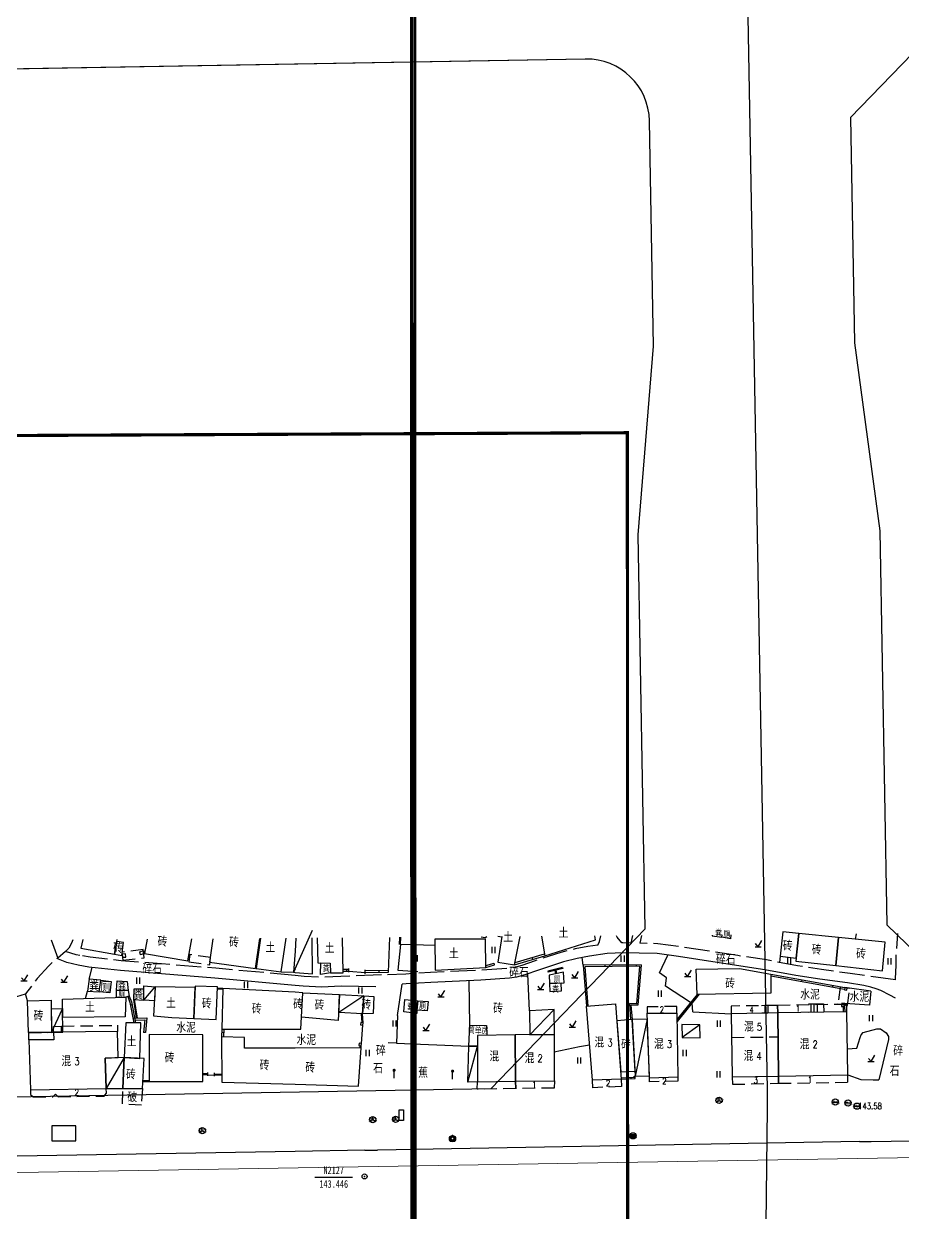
# Model space of a CAD drawing. Extents: x 529262 to 576451, y 2694391 to 2717535.
# Drawn here: x 565071.8 to 565211.7, y 2709667.3 to 2709856.5 of the extents above; entities that cross this region are included whole.
import ezdxf
from ezdxf.enums import TextEntityAlignment as Align
from ezdxf.xclip import XClip

# ---------------------------------------------------------------- set-up
doc = ezdxf.new("R2010")
doc.units = 0
doc.header["$XCLIPFRAME"] = 0
doc.linetypes.add('X3', pattern=[5, 4, -1])
doc.linetypes.add('X5', pattern=[3, 2, -1])
for name, color, linetype in [('a红线图', 1, 'Continuous'), ('COMPONENT', 8, 'Continuous'), ('DLDW', 8, 'Continuous'), ('DLSS', 4, 'Continuous'), ('DMTZ', 8, 'Continuous'), ('GCD', 8, 'Continuous'), ('GXYZ', 8, 'Continuous'), ('JMD', 8, 'Continuous'), ('KZD', 8, 'Continuous'), ('PP-COM', 7, 'Continuous'), ('RD-中线', 40, 'Continuous'), ('RD-红线', 7, 'Continuous'), ('ZBTZ', 8, 'Continuous'), ('ZJ', 7, 'Continuous')]:
    doc.layers.add(name, color=color, linetype=linetype)
doc.styles.add('HZ', font='rs.shx', dxfattribs={"width": 0.8, "bigfont": 'hztxt.shx'})
doc.styles.add('宋体', font='', dxfattribs={"width": 0.75})
doc.styles.add('等线体', font='simhei.ttf')
doc.styles.get('宋体').set_extended_font_data('SimSun')
doc.linetypes.add('10422', pattern='A,0.75,[150,AAA.SHX,S=0.5,R=0,X=0,Y=0.5],1.5,[177,AAA.SHX,S=1,R=0,X=0,Y=0.4],0.75', length=3)
doc.linetypes.add('1161', pattern='A,0,[149,AAA.SHX,S=0.15,R=0,X=0,Y=0],-1.6', length=1.6)
doc.linetypes.add('444', pattern='A,4.5,[145,AAA.SHX,S=1,R=0,X=0,Y=1],4.5,-0.5,[146,AAA.SHX,S=1,R=0,X=0,Y=0],-0.5', length=10)

# ---------------------------------------------------------------- blocks, each defined once
blk = doc.blocks.new('A$C19FD0107')
at = {"layer": 'RD-中线', "color": 8, "flags": 128}
blk.add_lwpolyline([(-5762.64, 14682.49), (-5762.64, 14832.98, 0.093166), (-5776.29, 14905.6), (-5791.17, 14943.77, -0.089115), (-5804.79, 15013.17), (-5808.36, 15235.17, -0.006763), (-5808.37, 15237.88), (-5807.76, 15293.23, 0.007241), (-5807.77, 15296.13), (-5817.04, 15811.91)], format="xyb", dxfattribs=at)
at = {"layer": 'RD-红线', "color": 8, "linetype": 'Continuous'}
blk.add_line((-5793.9, 15415.11), (-5789.87, 15385.18), dxfattribs=at)
at = {"layer": 'RD-红线', "color": 8}
for points in [[(-5794.55, 15450.98), (-5784.71, 15461.15)], [(-5794.55, 15450.98), (-5793.9, 15415.11)], [(-5828.36, 15384.52), (-5825.9, 15414.57)]]:
    blk.add_lwpolyline(points, dxfattribs=at)
at = {"layer": 'RD-红线', "color": 8, "flags": 128}
blk.add_lwpolyline([(-5836.81, 15460.28), (-6225.47, 15453.61), (-6227.47, 15453.58)], dxfattribs=at)
at = {"layer": 'RD-红线', "color": 8}
blk.add_lwpolyline([(-5825.9, 15414.57), (-5826.55, 15450.47, 0.413976), (-5836.72, 15460.29), (-5931.52, 15458.66)], format="xyb", dxfattribs=at)
at = {"layer": 'RD-红线', "color": 8, "linetype": 'Continuous', "flags": 128}
for points in [[(-5789.87, 15385.18), (-5788.74, 15322.42)], [(-5827.23, 15321.77), (-5828.36, 15384.52)], [(-5851.79, 15296.32), (-6220.87, 15289.86), (-6220.99, 15289.86)]]:
    blk.add_lwpolyline(points, dxfattribs=at)
at = {"layer": 'RD-红线', "color": 8, "linetype": 'Continuous'}
for points in [[(-5851.79, 15296.32), (-5827.23, 15321.77, 0.414357)], [(-5788.74, 15322.42), (-5763.3, 15297.87, 0.41407)]]:
    blk.add_lwpolyline(points, format="xyb", dxfattribs=at)
blk = doc.blocks.new('GC200')
at = {"linetype": 'Continuous', "const_width": 0.2, "flags": 128}
blk.add_lwpolyline([(-0.1, 0, 1), (0.1, 0, 1)], format="xyb", close=True, dxfattribs=at)
blk = doc.blocks.new('gc123')
at = {"color": 8}
for p, q in [((-1, 0), (1, 0)), ((0, 0), (-0.8, 1)), ((0, 0), (1.2, 2))]:
    blk.add_line(p, q, dxfattribs=at)
blk = doc.blocks.new('gc165')
at = {"color": 8}
blk.add_line((0, 0), (0, 2), dxfattribs=at)
at = {"color": 8, "const_width": 0.5}
blk.add_lwpolyline([(-0.25, 2.5, 1), (0.25, 2.5, 1)], format="xyb", close=True, dxfattribs=at)
blk = doc.blocks.new('gc121')
at = {"color": 8}
for p, q in [((-0.5, -1), (-0.5, 1)), ((0.5, -1), (0.5, 1))]:
    blk.add_line(p, q, dxfattribs=at)
blk = doc.blocks.new('gc117')
at = {"color": 8}
blk.add_circle((0, 0), 0.8, dxfattribs=at)
blk.add_point((0, 0), dxfattribs=at)
blk = doc.blocks.new('gcbj0101')
blk.add_line((-1, 0), (1, 0))
blk.add_circle((0, 0), 1)
blk = doc.blocks.new('gcbj0103')
for p, q in [((-1, 0), (1, 0)), ((-0.9, 0.43), (0.9, 0.43)), ((-0.88, -0.47), (0.88, -0.47))]:
    blk.add_line(p, q)
blk.add_circle((0, 0), 1)
blk = doc.blocks.new('gcbj0107')
for q in [(-0.87, -0.5), (0, 1), (0.87, -0.5)]:
    blk.add_line((0, 0), q)
blk.add_circle((0, 0), 1)
blk = doc.blocks.new('*U11')
at = {"linetype": 'Continuous'}
for points in [[(-1.14, -0.07), (-0.87, -0.76), (-1.13, 0.09)], [(-1.13, 0.09), (-0.73, -0.88), (-1.09, 0.24)], [(-0.73, -0.88), (-1.13, 0.09), (-0.87, -0.76)], [(-0.36, 0.24), (-0.55, 0.84), (-1.09, 0.24)], [(-0.73, 0.74), (-1.09, 0.24), (-0.55, 0.84)], [(-1.09, 0.24), (-0.73, 0.74), (-1.01, 0.43)], [(-0.5, -0.19), (-1.09, 0.24), (-0.73, -0.88)], [(-0.88, 0.6), (-1.01, 0.43), (-0.73, 0.74)], [(-0.55, 0.84), (-0.36, 0.24), (-0.35, 0.91)], [(-0.14, 0.93), (-0.35, 0.91), (-0.36, 0.24)], [(-0.14, 0.93), (0.09, 0.24), (0.07, 0.91)], [(0.81, 0.24), (0.07, 0.91), (0.09, 0.24)], [(0.07, 0.91), (0.81, 0.24), (0.27, 0.84)], [(0.22, -0.19), (0.45, -0.88), (0.81, 0.24)], [(0.73, 0.43), (0.27, 0.84), (0.81, 0.24)], [(0.27, 0.84), (0.73, 0.43), (0.45, 0.74)], [(0.6, 0.6), (0.45, 0.74), (0.73, 0.43)], [(0.59, -0.76), (0.81, 0.24), (0.45, -0.88)], [(0.81, 0.24), (0.59, -0.76), (0.85, 0.09)], [(0.7, -0.61), (0.85, 0.09), (0.59, -0.76)], [(0.85, 0.09), (0.7, -0.61), (0.86, -0.07)], [(-0.87, -0.76), (-1.14, -0.07), (-0.98, -0.61)], [(-1.12, -0.26), (-0.98, -0.61), (-1.14, -0.07)], [(-0.98, -0.61), (-1.12, -0.26), (-1.07, -0.44)], [(-0.73, -0.88), (-0.55, -0.98), (-0.14, -0.45)], [(-0.35, -1.05), (-0.14, -0.45), (-0.55, -0.98)], [(-0.14, -0.45), (-0.35, -1.05), (0.45, -0.88)], [(-0.14, -1.07), (0.45, -0.88), (-0.35, -1.05)], [(0.45, -0.88), (-0.14, -1.07), (0.27, -0.98)], [(0.07, -1.05), (0.27, -0.98), (-0.14, -1.07)], [(0.79, -0.44), (0.86, -0.07), (0.7, -0.61)], [(0.86, -0.07), (0.79, -0.44), (0.84, -0.26)]]:
    blk.add_solid(points, dxfattribs=at)
blk = doc.blocks.new('gcbj0112')
at = {"linetype": 'Continuous'}
for p, q in [((-1.09, 0.24), (-0.5, -0.19)), ((-0.36, 0.24), (-1.09, 0.24)), ((-0.14, 0.93), (-0.36, 0.24)), ((0.09, 0.24), (-0.14, 0.93)), ((0.81, 0.24), (0.09, 0.24)), ((0.22, -0.19), (0.81, 0.24)), ((-0.5, -0.19), (-0.73, -0.88)), ((-0.73, -0.88), (-0.14, -0.45)), ((-0.14, -0.45), (0.45, -0.88)), ((0.45, -0.88), (0.22, -0.19))]:
    blk.add_line(p, q, dxfattribs=at)
blk.add_circle((-0.14, -0.07), 1, dxfattribs=at)
for p in [(-1.09, 0.24), (-0.14, 0.93), (0.81, 0.24), (-0.73, -0.88), (0.45, -0.88)]:
    blk.add_point(p, dxfattribs=at)
blk.add_blockref('*U11', (0, 0), dxfattribs=at)

msp = doc.modelspace()

# ---------------------------------------------------------------- linework, layer by layer
at = {"const_width": 0.5}
for points in [[(564562.501, 2710307.522), (564562.421, 2709590.678), (564888.143, 2709590.86), (564888.226, 2709664.058), (565134.095, 2709664.095), (565134.027, 2710310.134), (564562.501, 2710307.522)], [(565286.483, 2709870.726), (565133.543, 2709870.659), (565133.687, 2709298.957), (565665.616, 2709299.237), (565665.521, 2709371.101), (565911.301, 2709371.252), (565911.184, 2709809.956), (565286.302, 2709807.243), (565286.483, 2709870.726)], [(564543.247, 2709852.188), (564390.328, 2709852.088), (564390.559, 2709280.688), (564922.468, 2709280.665), (564922.332, 2709352.706), (565168.072, 2709352.712), (565167.919, 2709791.396), (564543.048, 2709788.553), (564543.247, 2709852.188)]]:
    msp.add_lwpolyline(points, dxfattribs=at)
at = {"layer": 'a红线图', "color": 8, "linetype": 'Continuous', "lineweight": 0, "flags": 128}
msp.add_lwpolyline([(564727.349, 2709667.84), (566620.304, 2709699.43)], dxfattribs=at)
msp.add_lwpolyline([(564727.349, 2709667.84), (566620.304, 2709699.43)], dxfattribs=at)
at = {"layer": 'DLDW', "color": 252, "linetype": 'Continuous', "flags": 128}
for points, elevation in [([(565147.949, 2709711.16), (565147.933, 2709711.057), (565147.312, 2709711.156)], -853.89), ([(565181.445, 2709711.406), (565181.418, 2709711.249), (565182.978, 2709711.052), (565183.027, 2709711.418)], 142.421)]:
    msp.add_lwpolyline(points, dxfattribs=dict(at, elevation=elevation))
msp.add_lwpolyline([(565184.424, 2709711.428), (565184.343, 2709710.821), (565182.978, 2709711.052), (565183.027, 2709711.418)], dxfattribs=at)
for points, elevation in [([(565120.628, 2709705.358), (565119.06, 2709705.126), (565119.081, 2709706.956), (565120.601, 2709706.938)], 143.197), ([(565157.771, 2709705.477), (565155.479, 2709704.997), (565155.513, 2709703.658), (565157.832, 2709703.769)], 142.955), ([(565155.513, 2709703.658), (565155.572, 2709702.42), (565157.425, 2709702.509), (565157.365, 2709703.747)], 142.955), ([(565086.545, 2709702.597), (565088.431, 2709702.586), (565088.57, 2709701.688), (565088.068, 2709701.494), (565086.581, 2709701.448)], -853.754), ([(565089.337, 2709702.761), (565089.248, 2709701.123), (565090.94, 2709701.031), (565090.938, 2709702.762)], 143.783), ([(565134.383, 2709699.443), (565134.385, 2709698.891), (565132.329, 2709699.151), (565132.455, 2709701.115), (565134.54, 2709700.919)], 142.855)]:
    msp.add_lwpolyline(points, close=True, dxfattribs=dict(at, elevation=elevation))
for points in [[(565084.043, 2709704.233), (565082.208, 2709704.364), (565081.935, 2709702.466), (565083.825, 2709702.34)], [(565083.825, 2709702.34), (565084.043, 2709704.233), (565085.706, 2709704.027), (565085.49, 2709702.201)], [(565086.545, 2709702.597), (565086.656, 2709704.134), (565088.245, 2709704.019), (565088.431, 2709702.586)], [(565136.041, 2709699.352), (565134.383, 2709699.443), (565134.54, 2709700.919), (565136.198, 2709700.828)]]:
    msp.add_lwpolyline(points, close=True, dxfattribs=at)
at = {"layer": 'DLSS', "linetype": 'X3', "flags": 128}
for points, elevation in [([(565163.203, 2709709.813), (565163.462, 2709710.374), (565163.688, 2709711.252), (565163.69, 2709711.276)], 143.038), ([(565168.725, 2709711.313), (565168.492, 2709710.132)], 142.778), ([(565210.634, 2709704.249), (565210.634, 2709704.482), (565210.708, 2709706.563), (565210.738, 2709708.298), (565210.994, 2709711.623)], 143.802), ([(565079.583, 2709710.658), (565079.375, 2709710.102), (565078.954, 2709709.29), (565078.445, 2709708.79), (565077.21, 2709707.732), (565076.418, 2709707.178), (565075.797, 2709706.504), (565073.954, 2709704.498), (565072.046, 2709702.026)], 144.759), ([(565163.203, 2709709.813), (565161.621, 2709709.584), (565159.6, 2709709.189), (565157.314, 2709708.638), (565153.245, 2709707.282), (565151.133, 2709706.551), (565149.948, 2709706.247), (565148.966, 2709706.115), (565144.509, 2709705.793), (565136.547, 2709705.423), (565132.615, 2709705.192), (565122.263, 2709704.822), (565119.193, 2709704.687), (565116.427, 2709704.821), (565114.998, 2709704.953)], 143.802), ([(565168.492, 2709710.132), (565167.207, 2709710.162), (565167.029, 2709710.152)], 143.802), ([(565210.634, 2709704.249), (565203.404, 2709705.255), (565198.816, 2709705.908), (565195.034, 2709706.512), (565190.098, 2709707.429), (565185.517, 2709708.122), (565176.292, 2709709.557), (565172.773, 2709710.012), (565169.913, 2709710.099)], 143.802), ([(565080.7, 2709708.146), (565080.137, 2709708.27), (565079.294, 2709708.516), (565078.445, 2709708.79)], 143.802), ([(565114.998, 2709704.953), (565102.373, 2709706.117), (565087.326, 2709707.32), (565082.393, 2709707.866), (565080.7, 2709708.146)], 143.802), ([(565068.262, 2709701.162), (565069.559, 2709701.398), (565070.681, 2709701.613), (565072.046, 2709702.026)], 143.899)]:
    msp.add_lwpolyline(points, dxfattribs=dict(at, elevation=elevation))
at = {"layer": 'DLSS', "linetype": 'Continuous', "flags": 128}
for points, elevation in [([(565167.029, 2709710.152), (565166.307, 2709711.071), (565166.185, 2709711.294)], 143.038), ([(565170.155, 2709711.323), (565169.913, 2709710.099)], 142.778), ([(565080.443, 2709706.59), (565078.657, 2709707.017), (565077.08, 2709707.641)], 143.802), ([(565210.634, 2709701.362), (565209.721, 2709701.816), (565208.275, 2709702.552), (565207.536, 2709702.851), (565206.716, 2709703.091), (565205.582, 2709703.346), (565202.966, 2709703.768), (565198.58, 2709704.349), (565194.766, 2709704.959), (565189.836, 2709705.875), (565185.278, 2709706.564), (565176.069, 2709707.996), (565172.648, 2709708.439), (565169.802, 2709708.525), (565167.235, 2709708.584), (565164.709, 2709708.439), (565161.885, 2709708.029), (565159.936, 2709707.649), (565157.749, 2709707.121), (565153.752, 2709705.789), (565151.588, 2709705.04), (565150.25, 2709704.696), (565149.127, 2709704.546), (565144.602, 2709704.22), (565136.63, 2709703.849), (565132.689, 2709703.617), (565132.081, 2709703.596)], 143.802), ([(565114.998, 2709703.37), (565102.237, 2709704.546), (565087.176, 2709705.75), (565082.178, 2709706.304), (565080.443, 2709706.59)], 143.802), ([(565127.877, 2709703.14), (565122.326, 2709703.247), (565119.189, 2709703.109), (565116.317, 2709703.248), (565114.998, 2709703.37)], 143.802), ([(565206.771, 2709678.538), (565286.759, 2709679.875)], 143.802), ([(565114.998, 2709676.951), (565070.733, 2709676.198)], 144.832)]:
    msp.add_lwpolyline(points, dxfattribs=dict(at, elevation=elevation))
for points in [[(565126.128, 2709677.118), (565114.998, 2709676.951)], [(565204.887, 2709678.505), (565128.137, 2709677.153)]]:
    msp.add_lwpolyline(points, dxfattribs=at)
at = {"layer": 'DMTZ', "linetype": '10422', "flags": 128}
for points in [[(565190.289, 2709700.208), (565191.828, 2709700.204), (565191.86, 2709699.016)], [(565198.123, 2709700.433), (565199.178, 2709700.459), (565199.197, 2709699.121)]]:
    msp.add_lwpolyline(points, dxfattribs=at)
at = {"layer": 'GXYZ', "linetype": 'Continuous', "flags": 128}
for points in [[(565132.279, 2709683.557), (565132.279, 2709681.851), (565131.573, 2709681.851), (565131.573, 2709683.557)], [(565076.245, 2709681.018), (565076.245, 2709678.635), (565080.108, 2709678.635), (565080.108, 2709681.018)]]:
    msp.add_lwpolyline(points, close=True, dxfattribs=at)
at = {"layer": 'JMD', "linetype": 'Continuous'}
for p, q in [((565117.714, 2709712.121), (565114.986, 2709705.95)), ((565152.851, 2709707.524), (565152.767, 2709707.812)), ((565114.998, 2709705.977, 132.768), (565114.776, 2709705.475, 143.617)), ((565123.233, 2709705.664), (565123.227, 2709705.964)), ((565123.587, 2709705.47, 286.326), (565123.576, 2709706.07, -143.163)), ((565123.584, 2709705.67), (565123.578, 2709705.97)), ((565126.157, 2709705.238, 286.26), (565126.147, 2709705.838, -143.229)), ((565128.398, 2709705.476), (565128.393, 2709705.776)), ((565129.895, 2709705.502), (565129.89, 2709705.802)), ((565146.776, 2709706.651), (565146.691, 2709706.939)), ((565155.26, 2709705.64), (565155.295, 2709705.494)), ((565156.535, 2709705.685, 143.25), (565156.388, 2709705.654, 143.25)), ((565156.667, 2709705.985), (565156.703, 2709705.839)), ((565157.606, 2709706.215), (565157.641, 2709706.069)), ((565164.344, 2709706.625), (565164.345, 2709706.385)), ((565169.343, 2709706.665), (565169.345, 2709706.425)), ((565161.004, 2709705.063), (565161.243, 2709705.082)), ((565195.7, 2709704.282), (565195.657, 2709704.046)), ((565200.62, 2709703.393), (565200.578, 2709703.157)), ((565088.57, 2709701.688), (565088.346, 2709701.601)), ((565090.94, 2709701.031), (565092.71, 2709703.144)), ((565103.173, 2709702.905), (565103.166, 2709702.755)), ((565125.934, 2709701.708), (565121.946, 2709699.067)), ((565169.778, 2709702.732), (565169.539, 2709702.752)), ((565076.208, 2709695.907), (565077.984, 2709699.656)), ((565089.021, 2709700.301), (565088.785, 2709700.256)), ((565089.43, 2709699.937), (565089.578, 2709699.96)), ((565152.392, 2709695.526), (565156.239, 2709699.521)), ((565178.211, 2709700.927), (565178.397, 2709700.775)), ((565189.307, 2709700.162), (565190.289, 2709700.208)), ((565189.789, 2709700.185), (565189.814, 2709698.974)), ((565190.289, 2709700.208), (565190.314, 2709698.984)), ((565196.783, 2709700.439), (565198.123, 2709700.433)), ((565197.123, 2709700.438), (565197.142, 2709699.092)), ((565197.623, 2709700.435), (565197.642, 2709699.099)), ((565198.123, 2709700.433), (565198.142, 2709699.106)), ((565202.527, 2709699.674, 142.523), (565202.288, 2709699.671, 142.523)), ((565089.433, 2709698.145), (565089.197, 2709698.1)), ((565125.786, 2709698.297), (565125.636, 2709698.287)), ((565171.1, 2709697.983), (565169.186, 2709688.942)), ((565190.314, 2709698.984), (565189.331, 2709698.964)), ((565198.142, 2709699.106), (565196.802, 2709699.087)), ((565091.168, 2709695.861), (565090.869, 2709695.888)), ((565103.323, 2709695.915), (565103.623, 2709695.902)), ((565179.48, 2709697.09), (565176.627, 2709695.091)), ((565087.804, 2709691.915), (565084.944, 2709686.944)), ((565125.537, 2709693.646), (565125.387, 2709693.654)), ((565142.492, 2709687.978), (565144.051, 2709693.691)), ((565091.359, 2709688.063), (565091.359, 2709688.263)), ((565100.795, 2709689.157), (565100.795, 2709689.307)), ((565101.104, 2709688.957, 334.066), (565101.104, 2709689.507, -190.824)), ((565102.196, 2709688.904, 334.021), (565102.189, 2709689.454, -190.869)), ((565102.822, 2709689.112), (565102.821, 2709689.262)), ((565168.519, 2709688.532), (565168.51, 2709688.732)), ((565168.986, 2709688.942), (565169.186, 2709688.942))]:
    msp.add_line(p, q, dxfattribs=at)
at = {"layer": 'JMD', "linetype": 'Continuous', "flags": 128}
for points in [[(565101.919, 2709710.822), (565101.359, 2709707.084), (565108.709, 2709706.083), (565109.38, 2709710.877)], [(565109.489, 2709710.878), (565108.802, 2709706.064), (565112.788, 2709705.537), (565113.584, 2709710.908)], [(565114.998, 2709705.457), (565117.776, 2709705.235), (565117.725, 2709710.938)], [(565115.135, 2709710.919), (565114.998, 2709708.843)], [(565118.524, 2709710.944), (565118.616, 2709706.961), (565120.601, 2709706.938), (565120.628, 2709705.358), (565122.672, 2709705.407), (565122.537, 2709710.974)], [(565131.624, 2709709.896), (565131.687, 2709711.041)], [(565131.774, 2709709.888), (565131.837, 2709711.042)], [(565144.644, 2709711.136), (565145.286, 2709711.012), (565145.548, 2709711.143)], [(565147.949, 2709711.16), (565147.299, 2709707.07), (565149.964, 2709706.68), (565150.829, 2709711.182)], [(565154.24, 2709711.207), (565154.777, 2709708.087), (565162.839, 2709710.639), (565162.74, 2709711.269)], [(565091.455, 2709710.746), (565091.02, 2709708.442), (565097.922, 2709707.295), (565098.557, 2709710.798)], [(565114.998, 2709708.843), (565114.776, 2709705.475), (565114.998, 2709705.457)], [(565149.964, 2709706.68), (565154.777, 2709708.087)], [(565150.027, 2709707.011), (565154.725, 2709708.385)], [(565122.658, 2709705.953), (565123.578, 2709705.97)], [(565122.666, 2709705.653), (565123.584, 2709705.67)], [(565126.149, 2709705.738), (565129.89, 2709705.802)], [(565126.154, 2709705.438), (565129.895, 2709705.502)], [(565145.386, 2709706.554), (565146.691, 2709706.939)], [(565145.391, 2709706.243), (565146.776, 2709706.651)], [(565157.606, 2709706.215), (565155.26, 2709705.64)], [(565157.641, 2709706.069), (565155.295, 2709705.494)], [(565170.096, 2709706.671), (565160.884, 2709706.598), (565161.395, 2709700.078)], [(565169.835, 2709706.429), (565161.143, 2709706.36), (565161.634, 2709700.097)], [(565169.835, 2709706.429), (565169.354, 2709700.456), (565168.236, 2709700.487), (565168.44, 2709697.91)], [(565170.096, 2709706.671), (565169.575, 2709700.21), (565168.497, 2709700.24), (565168.68, 2709697.929)], [(565190.78, 2709705.171), (565202.548, 2709703.045)], [(565190.778, 2709704.927), (565202.513, 2709702.807)], [(565088.346, 2709701.601), (565088.703, 2709700.684), (565089.324, 2709697.433)], [(565088.57, 2709701.688), (565088.935, 2709700.751), (565089.569, 2709697.434)], [(565103.516, 2709702.738), (565102.647, 2709702.78)], [(565103.52, 2709702.888), (565102.654, 2709702.929)], [(565179.053, 2709701.957), (565175.837, 2709698.019)], [(565179.366, 2709701.961), (565175.842, 2709697.647)], [(565089.248, 2709701.123), (565089.704, 2709698.158)], [(565089.401, 2709701.115), (565089.855, 2709698.166)], [(565089.433, 2709698.145), (565091.379, 2709698.24), (565091.168, 2709695.861)], [(565089.49, 2709697.847), (565091.049, 2709697.924), (565090.869, 2709695.888)], [(565125.689, 2709697.461), (565125.599, 2709698.875)], [(565125.841, 2709697.442), (565125.75, 2709698.867)], [(565103.344, 2709696.389), (565103.293, 2709695.204)], [(565103.644, 2709696.39), (565103.593, 2709695.196)], [(565114.998, 2709693.406), (565106.953, 2709693.372), (565106.946, 2709695.101), (565103.293, 2709695.204), (565103.332, 2709687.96), (565114.998, 2709687.636)], [(565114.998, 2709687.636), (565125.129, 2709687.355), (565125.527, 2709693.45), (565114.998, 2709693.406)], [(565125.376, 2709693.449), (565125.394, 2709693.784)], [(565125.527, 2709693.45), (565125.543, 2709693.777)], [(565090.778, 2709688.264), (565091.755, 2709688.262)], [(565101.104, 2709689.307), (565100.332, 2709689.307)], [(565101.104, 2709689.157), (565100.332, 2709689.157)], [(565102.192, 2709689.254), (565103.325, 2709689.268)], [(565102.194, 2709689.104), (565103.325, 2709689.118)], [(565166.939, 2709688.665), (565168.986, 2709688.753), (565168.986, 2709688.942)], [(565166.948, 2709688.465), (565169.186, 2709688.561), (565169.186, 2709688.942)], [(565084.944, 2709686.944), (565084.944, 2709686.944)], [(565090.766, 2709688.064), (565091.755, 2709688.062)]]:
    msp.add_lwpolyline(points, dxfattribs=at)
at = {"layer": 'JMD', "linetype": '444', "flags": 128}
for points in [[(565129.895, 2709705.502), (565130.069, 2709711.029)], [(565131.774, 2709709.888), (565131.341, 2709705.826), (565134.576, 2709705.61)]]:
    msp.add_lwpolyline(points, dxfattribs=at)
at = {"layer": 'JMD', "linetype": 'Continuous', "flags": 128}
for points in [[(565194.813, 2709707.74), (565195.25, 2709711.64), (565192.695, 2709711.914), (565192.249, 2709708.019)], [(565195.25, 2709711.64), (565194.756, 2709707.231), (565201.109, 2709706.554), (565201.569, 2709711.01)], [(565208.988, 2709710.257), (565201.569, 2709711.01), (565201.109, 2709706.554), (565208.531, 2709705.723)], [(565137.249, 2709710.768), (565137.292, 2709705.814), (565145.391, 2709706.243), (565145.32, 2709710.767)], [(565091.02, 2709708.442), (565090.411, 2709708.241), (565090.26, 2709708.719), (565090.869, 2709708.92)], [(565185.754, 2709706.064), (565190.78, 2709705.171), (565190.764, 2709702.123), (565179.053, 2709701.957), (565178.855, 2709705.943)], [(565090.94, 2709701.031), (565090.938, 2709703.331), (565092.71, 2709703.144), (565092.59, 2709700.941)], [(565099.107, 2709703.264), (565098.887, 2709698.124), (565102.417, 2709697.954), (565102.665, 2709703.153)], [(565095.391, 2709698.26), (565098.887, 2709698.124), (565099.097, 2709703.028), (565092.71, 2709703.144), (565092.46, 2709698.541)], [(565125.934, 2709701.708), (565127.551, 2709701.596), (565127.447, 2709698.882), (565125.75, 2709698.867)], [(565202.857, 2709702.632), (565202.909, 2709702.993), (565202.548, 2709703.045), (565202.496, 2709702.684)], [(565076.167, 2709699.615), (565076.208, 2709695.907), (565078.026, 2709695.927), (565077.984, 2709699.656)], [(565162.346, 2709688.293), (565161.395, 2709700.078), (565166.048, 2709700.444), (565166.948, 2709688.465)], [(565202.523, 2709700.011), (565202.553, 2709700.507), (565202.057, 2709700.537), (565202.027, 2709700.041)], [(565171.1, 2709697.983), (565168.68, 2709697.929), (565169.186, 2709688.942), (565171.439, 2709688.999)], [(565184.462, 2709698.865), (565184.629, 2709688.801), (565192.004, 2709688.937), (565191.86, 2709699.016)], [(565191.86, 2709699.016), (565192.004, 2709688.937), (565203.013, 2709689.125), (565202.872, 2709699.174)], [(565125.795, 2709697.07), (565125.841, 2709697.442), (565125.469, 2709697.488), (565125.423, 2709697.116)], [(565142.699, 2709693.687), (565142.827, 2709697.03), (565145.506, 2709696.991), (565145.525, 2709695.444), (565144.047, 2709695.426), (565144.051, 2709693.691)], [(565179.533, 2709695.009), (565179.48, 2709697.09), (565176.574, 2709697.172), (565176.627, 2709695.091)], [(565091.779, 2709695.575), (565091.755, 2709688.062), (565100.333, 2709688.056), (565100.331, 2709695.523)], [(565150.034, 2709695.497), (565150.122, 2709688.115), (565156.297, 2709688.208), (565156.292, 2709695.572)], [(565087.804, 2709691.915), (565084.784, 2709691.815), (565084.944, 2709686.944), (565087.582, 2709686.986)], [(565087.804, 2709691.915), (565087.582, 2709686.986), (565090.696, 2709686.938), (565090.993, 2709691.716)]]:
    msp.add_lwpolyline(points, close=True, dxfattribs=at)
for points, elevation in [([(565081.204, 2709710.67), (565080.906, 2709709.292), (565086.265, 2709708.349), (565086.608, 2709710.396), (565086.654, 2709710.71)], 143.535), ([(565156.367, 2709705.757), (565156.482, 2709705.207)], 143.25), ([(565156.513, 2709705.793), (565156.629, 2709705.238)], 143.25), ([(565114.998, 2709702.284), (565103.52, 2709702.888), (565103.344, 2709696.389), (565114.998, 2709696.412)], 143.45), ([(565114.998, 2709696.412), (565115.944, 2709696.414), (565116.249, 2709702.218), (565114.998, 2709702.284)], 143.45), ([(565202.282, 2709700.026), (565202.295, 2709699.166)], 142.523), ([(565202.523, 2709700.011), (565202.535, 2709699.169)], 142.523)]:
    msp.add_lwpolyline(points, dxfattribs=dict(at, elevation=elevation))
for points, elevation in [([(565087.434, 2709708.151), (565087.695, 2709710.227), (565086.608, 2709710.396), (565086.265, 2709708.349)], 143.899), ([(565087.53, 2709707.858), (565088.04, 2709707.903), (565087.997, 2709708.391), (565087.487, 2709708.346)], 144.016), ([(565087.94, 2709698.397), (565077.999, 2709698.285), (565077.967, 2709701.178), (565088.068, 2709701.494)], 143.973), ([(565116.043, 2709698.298), (565116.249, 2709702.218), (565122.096, 2709701.91), (565121.88, 2709697.807)], 143.23), ([(565122.096, 2709701.91), (565125.934, 2709701.708), (565125.75, 2709698.867), (565121.946, 2709699.067)], 143.23), ([(565072.562, 2709695.866), (565072.376, 2709700.912), (565076.151, 2709701.053), (565076.208, 2709695.907)], -851.398), ([(565152.347, 2709699.348), (565152.392, 2709695.526), (565156.292, 2709695.572), (565156.239, 2709699.521)], 142.96), ([(565168.68, 2709697.929), (565166.25, 2709697.747), (565166.862, 2709689.603), (565169.141, 2709689.731)], -852.933), ([(565175.973, 2709688.743), (565171.453, 2709688.628), (565171.063, 2709698.966), (565175.823, 2709698.983)], 143.618), ([(565072.861, 2709686.76), (565084.944, 2709686.944), (565084.784, 2709691.815), (565086.812, 2709691.882), (565086.73, 2709696.025), (565076.55, 2709695.911), (565076.563, 2709694.735), (565072.607, 2709694.691)], 143.588), ([(565087.804, 2709691.915), (565090.294, 2709691.76), (565090.422, 2709697.435), (565088.053, 2709697.431)], 143.429), ([(565125.543, 2709693.777), (565125.563, 2709694.151), (565125.188, 2709694.17), (565125.169, 2709693.796)], -0.125), ([(565144.047, 2709695.426), (565144.067, 2709688.024), (565150.122, 2709688.115), (565150.034, 2709695.497)], -852.862), ([(565144.067, 2709688.024), (565142.492, 2709687.978), (565142.699, 2709693.687), (565144.051, 2709693.691)], 143.875)]:
    msp.add_lwpolyline(points, close=True, dxfattribs=dict(at, elevation=elevation))
at = {"layer": 'JMD', "linetype": 'X5'}
for points in [[(565090.831, 2709709.079), (565087.402, 2709708.666), (565087.558, 2709707.375), (565090.987, 2709707.788)], [(565098.224, 2709708.28), (565098.071, 2709707.121), (565101.406, 2709706.681), (565101.559, 2709707.84)], [(565087.582, 2709686.986), (565090.696, 2709686.938), (565090.518, 2709684.284), (565087.502, 2709684.504)]]:
    msp.add_lwpolyline(points, close=True, dxfattribs=at)
at = {"layer": 'JMD', "linetype": 'X5', "elevation": -853.978}
msp.add_lwpolyline([(565202.979, 2709700.206), (565203.357, 2709702.87), (565201.825, 2709703.087), (565201.447, 2709700.423)], close=True, dxfattribs=at)
at = {"layer": 'JMD', "linetype": 'X5'}
for points in [[(565175.823, 2709698.983), (565175.82, 2709700.008), (565171.074, 2709699.986), (565171.063, 2709698.966)], [(565184.524, 2709695.085), (565191.914, 2709695.187)]]:
    msp.add_lwpolyline(points, dxfattribs=at)
for points, elevation in [([(565191.86, 2709699.016), (565191.828, 2709700.204), (565184.429, 2709700.079), (565184.462, 2709698.865)], 144.537), ([(565202.872, 2709699.174), (565202.855, 2709700.362), (565191.828, 2709700.204), (565191.86, 2709699.016)], 143.712), ([(565072.607, 2709694.691), (565072.593, 2709695.866), (565076.55, 2709695.911), (565076.563, 2709694.735)], -846.123), ([(565076.55, 2709695.911), (565076.54, 2709696.83), (565077.815, 2709696.889), (565077.825, 2709695.925)], -851.177), ([(565077.825, 2709695.925), (565077.815, 2709696.889), (565086.705, 2709697.03), (565086.73, 2709696.025)], -851.177), ([(565156.297, 2709688.208), (565156.243, 2709687.029), (565150.14, 2709686.95), (565150.122, 2709688.115)], 144.086), ([(565166.948, 2709688.465), (565166.987, 2709687.263), (565162.442, 2709687.093), (565162.346, 2709688.293)], 143.89), ([(565175.973, 2709688.743), (565175.976, 2709688.135), (565171.448, 2709688.033), (565171.453, 2709688.628)], 143.618), ([(565184.629, 2709688.801), (565184.653, 2709687.633), (565191.999, 2709687.787), (565192.004, 2709688.937)], 143.37), ([(565192.004, 2709688.937), (565191.999, 2709687.787), (565203.012, 2709687.955), (565203.013, 2709689.125)], 144.081), ([(565072.861, 2709686.76), (565072.89, 2709686.013), (565073.298, 2709685.611), (565076.439, 2709685.615), (565076.862, 2709686.035), (565077.271, 2709685.653), (565084.597, 2709685.765), (565084.973, 2709686.197), (565084.944, 2709686.944)], 143.588), ([(565150.122, 2709688.115), (565150.14, 2709686.95), (565144.013, 2709686.845), (565144.067, 2709688.024)], 144.086)]:
    msp.add_lwpolyline(points, dxfattribs=dict(at, elevation=elevation))
at = {"layer": 'KZD', "linetype": 'Continuous'}
msp.add_line((565118.158, 2709672.849), (565124.158, 2709672.849), dxfattribs=at)
msp.add_line((565118.158, 2709672.849), (565124.158, 2709672.849), dxfattribs=at)
at = {"layer": 'ZBTZ', "linetype": '1161', "flags": 128}
for points in [[(565204.367, 2709711.575), (565204.225, 2709710.74)], [(565137.258, 2709709.717), (565131.774, 2709709.888)], [(565160.884, 2709706.598), (565160.709, 2709707.8)], [(565177.986, 2709700.65), (565173.993, 2709703.262), (565174.136, 2709704.574), (565173.016, 2709705.406), (565174.384, 2709708.214)], [(565082.208, 2709704.364), (565082.707, 2709706.246)], [(565112.788, 2709705.537), (565114.776, 2709705.475)], [(565123.584, 2709705.67), (565126.154, 2709705.438)], [(565152.347, 2709699.348), (565152.077, 2709705.209)], [(565131.334, 2709698.602), (565132.081, 2709703.596)], [(565142.827, 2709697.03), (565142.746, 2709704.133)], [(565072.376, 2709700.912), (565072.096, 2709702.026)], [(565081.615, 2709701.292), (565081.935, 2709702.466)], [(565206.711, 2709702.477), (565206.483, 2709700.244), (565202.553, 2709700.507)], [(565206.711, 2709702.477), (565202.909, 2709702.993)], [(565178.357, 2709699.179), (565178.227, 2709700.567)], [(565131.334, 2709698.602), (565131.13, 2709694.193), (565142.699, 2709693.687)], [(565178.357, 2709699.179), (565184.462, 2709698.865)], [(565125.563, 2709694.151), (565125.795, 2709697.07)], [(565202.954, 2709693.275), (565204.49, 2709693.398), (565204.98, 2709695.06), (565205.158, 2709695.518), (565205.498, 2709695.876), (565207.63, 2709696.469), (565208.242, 2709696.478), (565209.132, 2709695.819), (565209.503, 2709695.222), (565209.519, 2709694.751), (565207.964, 2709688.33)], [(565131.13, 2709694.193), (565129.814, 2709694.241)], [(565156.257, 2709692.823), (565160.313, 2709693.653), (565161.892, 2709693.909)], [(565101.104, 2709689.157), (565102.194, 2709689.104)], [(565203.013, 2709689.125), (565205.108, 2709688.413), (565207.046, 2709688.34), (565207.964, 2709688.33)], [(565126.128, 2709677.118), (565128.137, 2709677.153)], [(565204.887, 2709678.505), (565206.771, 2709678.538)]]:
    msp.add_lwpolyline(points, dxfattribs=at)
for points, elevation in [([(565076.172, 2709710.633), (565077.21, 2709707.732)], -519.628), ([(565192.249, 2709708.019), (565192.14, 2709707.05)], 142.533)]:
    msp.add_lwpolyline(points, dxfattribs=dict(at, elevation=elevation))

# ---------------------------------------------------------------- block references
at = {"layer": 'COMPONENT', "linetype": 'Continuous', "xscale": 0.5, "yscale": 0.5}
for name, p in [('gcbj0107', (565182.516, 2709685.069)), ('gcbj0101', (565201.024, 2709684.8)), ('gcbj0101', (565203.069, 2709684.656)), ('gcbj0101', (565204.475, 2709684.15)), ('gcbj0107', (565127.365, 2709681.997)), ('gcbj0107', (565131.018, 2709682.044)), ('gcbj0107', (565100.229, 2709680.232)), ('gcbj0112', (565140.141, 2709679.008, 0.295)), ('gcbj0103', (565168.811, 2709679.424))]:
    msp.add_blockref(name, p, dxfattribs=at)
at = {"layer": 'GCD', "linetype": 'Continuous'}
ref = msp.add_blockref('GC200', (565204.445, 2709684.157, 143.576), dxfattribs=dict(at, xscale=0.1999999999534339, yscale=0.1999999999534339, zscale=0.1999999999534339))
ref.add_attrib('height', '143.58', dxfattribs={"linetype": 'Continuous', "height": 1, "style": 'HZ', "width": 0.8}).set_placement((565204.685, 2709684.157, 143.576), align=Align.MIDDLE_LEFT)
ref = msp.add_blockref('GC200', (565204.445, 2709684.157, 143.576), dxfattribs=dict(at, xscale=0.1999999999534339, yscale=0.1999999999534339, zscale=0.1999999999534339))
ref.add_attrib('height', '143.58', dxfattribs={"linetype": 'Continuous', "height": 1, "style": 'HZ', "width": 0.8}).set_placement((565204.685, 2709684.157, 143.576), align=Align.MIDDLE_LEFT)
at = {"layer": 'KZD', "linetype": 'Continuous', "xscale": 0.5, "yscale": 0.5, "zscale": 0.5}
msp.add_blockref('gc117', (565126.07, 2709672.952, 143.446), dxfattribs=at)
msp.add_blockref('gc117', (565126.07, 2709672.952, 143.446), dxfattribs=at)
at = {"layer": 'PP-COM'}
ref = msp.add_blockref('A$C19FD0107', (570997.993, 2694390.603), dxfattribs=at)
XClip(ref).set_block_clipping_path([(-9366.4383134884, 14428.6043910822), (-3328.4480743363, 17452.7484863754)])
at = {"layer": 'ZBTZ', "linetype": 'Continuous', "xscale": 0.5, "yscale": 0.5}
for name, p in [('gc121', (565146.642, 2709709.022)), ('gc121', (565134.245, 2709707.67)), ('gc121', (565167.189, 2709707.661)), ('gc121', (565193.721, 2709707.247)), ('gc121', (565209.681, 2709707.229)), ('gc123', (565071.845, 2709704.089)), ('gc121', (565090.05, 2709704.144)), ('gc121', (565107.214, 2709703.436)), ('gc121', (565125.413, 2709702.566)), ('gc121', (565173.129, 2709702.06)), ('gc121', (565130.871, 2709697.315)), ('gc121', (565182.524, 2709697.296)), ('gc121', (565206.736, 2709698.165)), ('gc121', (565126.596, 2709692.621)), ('gc121', (565160.278, 2709691.42)), ('gc121', (565177.066, 2709692.601)), ('gc121', (565182.455, 2709689.217))]:
    msp.add_blockref(name, p, dxfattribs=at)
at = {"layer": 'ZBTZ', "linetype": 'Continuous', "xscale": 0.5, "yscale": 0.5, "zscale": 0.5}
for name, p in [('gc123', (565188.748, 2709709.528)), ('gc123', (565159.55, 2709704.603)), ('gc123', (565177.522, 2709704.809)), ('gc123', (565078.196, 2709703.888)), ('gc123', (565154.099, 2709702.736)), ('gc123', (565138.233, 2709701.553)), ('gc123', (565159.161, 2709696.749)), ('gc123', (565135.849, 2709696.226)), ('gc123', (565206.739, 2709691.267)), ('gc165', (565130.773, 2709688.612)), ('gc165', (565140.092, 2709688.474))]:
    msp.add_blockref(name, p, dxfattribs=at)

# ---------------------------------------------------------------- texts
at = {"layer": 'DLDW', "color": 252, "linetype": 'Continuous', "style": 'HZ', "width": 0.8}
for s, height, p in [('粪', 1, (565182.441, 2709711.809)), ('厕', 1, (565183.744, 2709711.565)), ('粪', 1, (565119.96, 2709706.16, -142.532)), ('粪', 1.5, (565083.002, 2709703.351)), ('厕', 1.5, (565084.766, 2709703.2)), ('粪', 1.2, (565087.42, 2709703.363)), ('粪', 1, (565156.49, 2709702.845, -142.532)), ('厕', 1, (565156.7, 2709704.329, -142.945)), ('厕', 1.1, (565087.429, 2709702.015)), ('粪', 1.5, (565090.049, 2709701.997)), ('粪', 1, (565133.422, 2709700.075, -142.532)), ('厕', 1, (565135.29, 2709700.136))]:
    msp.add_text(s, height=height, dxfattribs=at).set_placement(p, align=Align.MIDDLE)
at = {"layer": 'GXYZ', "linetype": 'Continuous', "style": '宋体'}
for s, p in [('电力', (565182.56, 2709685.119)), ('供水', (565201.051, 2709684.774)), ('供水', (565203.096, 2709684.63)), ('供水', (565204.502, 2709684.123)), ('通信', (565100.273, 2709680.282)), ('通信', (565127.409, 2709682.047)), ('通信', (565131.062, 2709682.094)), ('雨水', (565168.814, 2709679.384))]:
    msp.add_text(s, height=0.5, dxfattribs=at).set_placement(p, align=Align.MIDDLE)
at = {"layer": 'JMD', "linetype": 'Continuous', "style": 'HZ', "width": 0.8}
for s, p in [('砖', (565094.673, 2709710.311)), ('砖', (565106.058, 2709710.202)), ('土', (565149.711, 2709711.033)), ('土', (565158.525, 2709711.692)), ('砖', (565087.592, 2709709.293)), ('土', (565111.843, 2709709.386)), ('土', (565121.289, 2709709.291)), ('土', (565141.063, 2709708.398)), ('砖', (565194.233, 2709709.623)), ('砖', (565198.843, 2709709)), ('砖', (565205.913, 2709708.386)), ('砖', (565185.081, 2709703.656)), ('土', (565096.017, 2709700.528)), ('砖', (565101.716, 2709700.47)), ('土', (565083.127, 2709699.876)), ('砖', (565109.685, 2709699.629)), ('砖', (565116.259, 2709700.35)), ('砖', (565119.682, 2709700.211)), ('砖', (565127.128, 2709700.247)), ('砖', (565074.916, 2709698.481)), ('混', (565188.057, 2709696.777)), ('土', (565089.743, 2709694.394)), ('混', (565164.258, 2709694.272)), ('砖', (565168.479, 2709693.938)), ('混', (565173.716, 2709694.022)), ('混', (565196.921, 2709693.982)), ('混', (565079.345, 2709691.279)), ('砖', (565095.799, 2709691.804)), ('混', (565147.522, 2709692.043)), ('混', (565153.116, 2709691.758)), ('混', (565187.988, 2709692.126)), ('砖', (565089.643, 2709689.169)), ('砖', (565110.906, 2709690.64)), ('砖', (565118.201, 2709690.259))]:
    msp.add_text(s, height=1.5, dxfattribs=at).set_placement(p, align=Align.MIDDLE_RIGHT)
for s, p in [('5', (565188.557, 2709696.777)), ('3', (565164.758, 2709694.272)), ('3', (565174.216, 2709694.022)), ('2', (565197.421, 2709693.982)), ('2', (565153.616, 2709691.758)), ('4', (565188.488, 2709692.126)), ('3', (565079.845, 2709691.279))]:
    msp.add_text(s, height=1.2, dxfattribs=at).set_placement(p, align=Align.MIDDLE_LEFT)
at = {"layer": 'JMD', "linetype": 'X5', "style": 'HZ', "width": 0.8}
msp.add_text('破', height=1.5, dxfattribs=at).set_placement((565089.074, 2709685.678), align=Align.MIDDLE)
at = {"layer": 'KZD', "linetype": 'Continuous', "style": '等线体', "width": 0.8}
for s, p in [('N2127', (565121.158, 2709673.949)), ('N2127', (565121.158, 2709673.949)), ('143.446', (565121.158, 2709671.749)), ('143.446', (565121.158, 2709671.749))]:
    msp.add_text(s, height=1.2, dxfattribs=at).set_placement(p, align=Align.MIDDLE)
at = {"layer": 'ZJ', "color": 8, "linetype": 'Continuous', "style": 'HZ', "width": 0.8}
for s, height, p in [('碎石', 1.5, (565183.582, 2709707.639)), ('碎石', 1.5, (565092.246, 2709706.116)), ('碎石', 1.5, (565150.656, 2709705.558)), ('水泥', 1.5, (565197.007, 2709702.021)), ('水泥', 1.5, (565204.866, 2709701.66)), ('砖', 1.5, (565147.335, 2709699.815)), ('2', 1, (565173.418, 2709699.539)), ('4', 1, (565187.694, 2709699.494)), ('1', 1, (565195.101, 2709699.709)), ('水泥', 1.5, (565097.64, 2709696.759)), ('简单房', 1, (565144.167, 2709696.268)), ('水泥', 1.5, (565116.793, 2709694.792)), ('碎', 1.5, (565128.663, 2709693.098)), ('碎', 1.5, (565211.049, 2709693.072)), ('石', 1.5, (565128.218, 2709690.203)), ('蕉', 1.5, (565135.393, 2709689.57)), ('石', 1.5, (565210.475, 2709689.769)), ('2', 1, (565164.848, 2709687.815)), ('2', 1, (565173.82, 2709688.153)), ('3', 1, (565188.371, 2709688.255)), ('1', 1, (565196.988, 2709688.363)), ('2', 1, (565080.245, 2709686.334)), ('1', 1, (565153.098, 2709687.588))]:
    msp.add_text(s, height=height, dxfattribs=at).set_placement(p, align=Align.MIDDLE)

doc.saveas('drawing.dxf')
